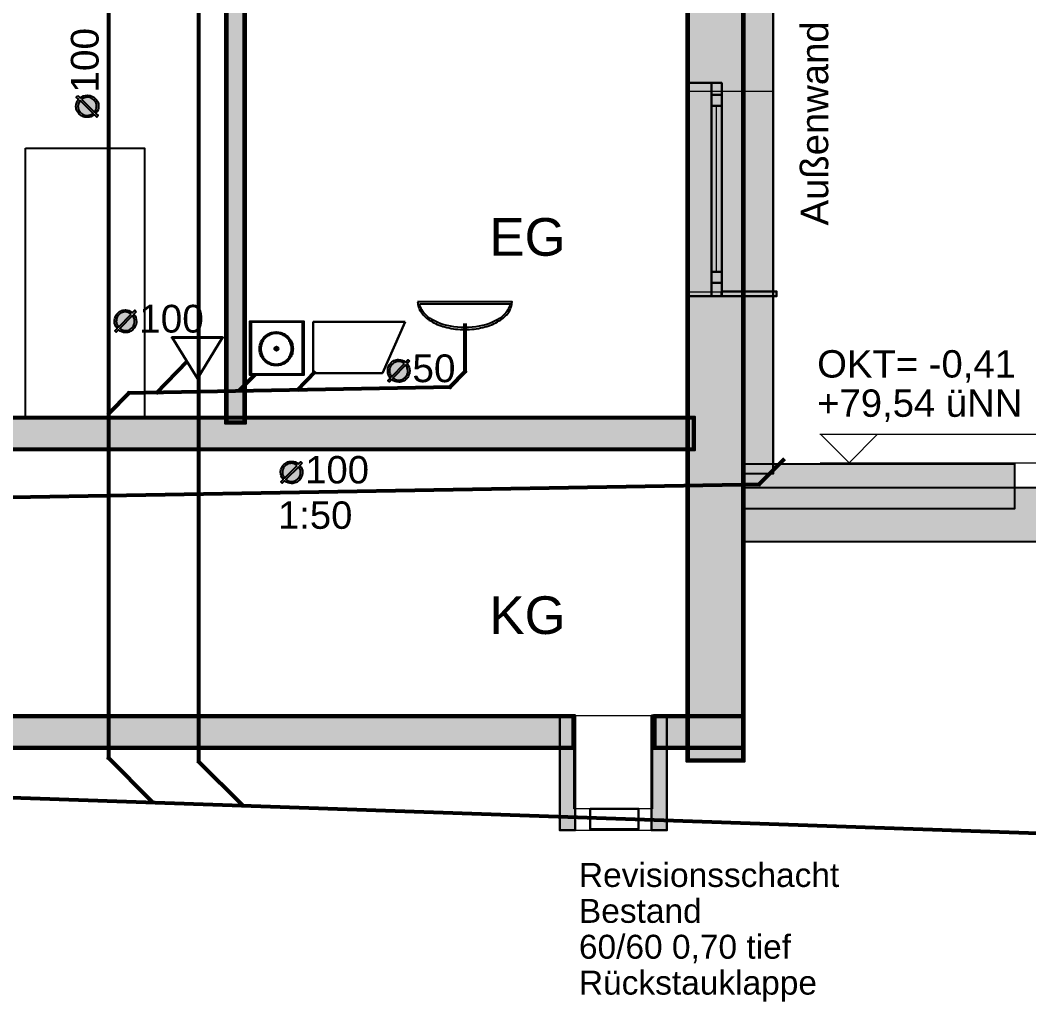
# Model space of a CAD drawing. Header units: millimetres. Extents: x 6 to 41668, y 1529 to 28527.
# Drawn here: x 24849 to 32335, y 4271 to 11558 of the extents above; entities that cross this region are included whole.
import ezdxf

# ---------------------------------------------------------------- set-up
doc = ezdxf.new("R2010")
doc.units = ezdxf.units.MM
doc.header["$LTSCALE"] = 50
doc.linetypes.add('PDF_211-7_211-7_0-0_0-0', pattern=[423.4, 211.7, -211.7, 0, 0])
for name, color, linetype in [('00_Wand_Bestand', 7, 'Continuous'), ('01_Daemmung_neu', 9, 'Continuous'), ('02_Grundstuecksgrenze', 8, 'Continuous'), ('05_Linien_stark', 7, 'Continuous'), ('06_Linien_fein', 3, 'Continuous'), ('07_Bemassung', 6, 'Continuous'), ('08_Schnittlinie', 1, 'Continuous'), ('10_Text', 7, 'Continuous')]:
    doc.layers.add(name, color=color, linetype=linetype)
doc.styles.add('PLAN', font='arial.ttf')

msp = doc.modelspace()

# ---------------------------------------------------------------- hatches: boundary and pattern name
at = {"layer": '00_Wand_Bestand'}
for points in [[(29795.3, 18080.8), (30225.1, 18080.8), (30225.1, 6053.5), (29795.3, 6053.5)], [(26371, 11983.8), (26522.4, 11983.8), (26522.4, 8561.9), (26371, 8561.9)], [(25275.9, 10997.6), (25293.5, 10980.7), (25307.1, 10989.8), (25319.7, 10995.7), (25332.9, 10998.8), (25348.1, 10999.9), (25358.3, 10999.3), (25368, 10997.5), (25377.4, 10994.5), (25386.4, 10990.4), (25395.1, 10985), (25403.4, 10978.5), (25409.8, 10972.3), (25415.3, 10965.7), (25420, 10958.7), (25423.9, 10951.3), (25426.8, 10943.6), (25429, 10935.5), (25430.3, 10927), (25430.7, 10918.2), (25429.6, 10904.3), (25426.4, 10892.1), (25420.4, 10879.9), (25411, 10865.9), (25428.2, 10848.9), (25417.8, 10838.6), (25400.7, 10855.7), (25386.2, 10846.6), (25373.4, 10840.7), (25360.6, 10837.6), (25346.1, 10836.5), (25336.6, 10837), (25327.5, 10838.5), (25318.8, 10840.9), (25310.4, 10844.4), (25302.4, 10848.8), (25294.8, 10854.2), (25287.6, 10860.6), (25281, 10867.6), (25275.5, 10875.1), (25270.9, 10882.9), (25267.4, 10891), (25264.9, 10899.5), (25263.4, 10908.4), (25262.9, 10917.6), (25264, 10931.9), (25267.2, 10944.5), (25273.3, 10956.9), (25282.7, 10970.6), (25265.4, 10987.3)], [(25293, 10960.5), (25285.6, 10948.2), (25280.8, 10937.8), (25278.3, 10928.1), (25277.4, 10917.6), (25277.9, 10909.9), (25279.1, 10902.6), (25281.2, 10895.5), (25284.1, 10888.7), (25287.9, 10882.3), (25292.5, 10876.1), (25297.9, 10870.3), (25304.9, 10864.3), (25312.4, 10859.3), (25320.3, 10855.4), (25328.7, 10852.7), (25337.5, 10851), (25346.7, 10850.5), (25358.2, 10851.3), (25368.4, 10853.8), (25378.8, 10858.4), (25390.6, 10865.6)], [(25303.4, 10970.9), (25401, 10875.7), (25406.4, 10884.1), (25410.6, 10892.5), (25413.7, 10901), (25415.5, 10909.6), (25416.1, 10918.3), (25415.7, 10926.1), (25414.4, 10933.5), (25412.4, 10940.6), (25409.5, 10947.3), (25405.8, 10953.8), (25401.2, 10960), (25395.8, 10965.8), (25388.9, 10971.8), (25381.5, 10976.8), (25373.6, 10980.7), (25365.4, 10983.4), (25356.7, 10985.1), (25347.5, 10985.6), (25335.9, 10984.8), (25325.5, 10982.4), (25315.1, 10977.9)], [(25709.4, 9393.6), (25692.5, 9376.1), (25701.6, 9362.4), (25707.4, 9349.8), (25710.6, 9336.7), (25711.6, 9321.4), (25711, 9311.3), (25709.3, 9301.5), (25706.3, 9292.1), (25702.1, 9283.1), (25696.8, 9274.4), (25690.3, 9266.2), (25684, 9259.8), (25677.4, 9254.2), (25670.5, 9249.5), (25663.1, 9245.7), (25655.4, 9242.7), (25647.3, 9240.5), (25638.8, 9239.3), (25630, 9238.8), (25616.1, 9239.9), (25603.9, 9243.1), (25591.7, 9249.1), (25577.7, 9258.5), (25560.7, 9241.4), (25550.4, 9251.7), (25567.5, 9268.9), (25558.4, 9283.3), (25552.5, 9296.1), (25549.4, 9308.9), (25548.3, 9323.4), (25548.8, 9332.9), (25550.3, 9342), (25552.7, 9350.7), (25556.2, 9359.1), (25560.6, 9367.1), (25566, 9374.7), (25572.4, 9381.9), (25579.4, 9388.5), (25586.9, 9394.1), (25594.6, 9398.6), (25602.8, 9402.1), (25611.3, 9404.7), (25620.2, 9406.2), (25629.4, 9406.7), (25643.6, 9405.6), (25656.3, 9402.3), (25668.7, 9396.2), (25682.4, 9386.9), (25699.1, 9404.1)], [(25672.3, 9376.5), (25659.9, 9383.9), (25649.6, 9388.7), (25639.9, 9391.2), (25629.4, 9392.1), (25621.7, 9391.7), (25614.3, 9390.4), (25607.3, 9388.3), (25600.5, 9385.4), (25594.1, 9381.6), (25587.9, 9377), (25582.1, 9371.6), (25576, 9364.6), (25571.1, 9357.1), (25567.2, 9349.2), (25564.4, 9340.8), (25562.8, 9332), (25562.2, 9322.8), (25563.1, 9311.3), (25565.6, 9301.1), (25570.2, 9290.8), (25577.4, 9278.9)], [(25682.7, 9366.2), (25587.5, 9268.6), (25595.8, 9263.1), (25604.3, 9258.9), (25612.8, 9255.9), (25621.4, 9254), (25630.1, 9253.4), (25637.8, 9253.8), (25645.2, 9255.1), (25652.3, 9257.1), (25659.1, 9260), (25665.6, 9263.8), (25671.7, 9268.3), (25677.6, 9273.7), (25683.6, 9280.7), (25688.6, 9288.1), (25692.5, 9295.9), (25695.2, 9304.1), (25696.9, 9312.8), (25697.4, 9322), (25696.6, 9333.6), (25694.2, 9344), (25689.7, 9354.4)], [(26558, 8928.2), (26553.6, 8928.2), (26553.6, 9323.8), (26953.6, 9323.8), (26953.6, 8923.8), (26553.6, 8923.8), (26553.6, 8928.2), (26558, 8928.2), (26558, 8932.6), (26944.8, 8932.6), (26944.8, 9315), (26562.4, 9315), (26562.4, 8928.2), (26558, 8928.2), (26558, 8932.6)], [(26635, 9118.1), (26623.9, 9118.1), (26624.2, 9127.1), (26625.2, 9135.8), (26626.7, 9144.4), (26628.8, 9152.8), (26631.4, 9160.9), (26634.6, 9168.8), (26638.3, 9176.4), (26642.4, 9183.7), (26647.1, 9190.6), (26652.1, 9197.3), (26657.6, 9203.6), (26663.5, 9209.5), (26669.8, 9215), (26676.4, 9220), (26683.4, 9224.7), (26690.7, 9228.8), (26698.3, 9232.5), (26706.2, 9235.7), (26714.3, 9238.3), (26722.6, 9240.4), (26731.2, 9241.9), (26740, 9242.9), (26748.9, 9243.2), (26757.8, 9242.9), (26766.6, 9241.9), (26775.1, 9240.4), (26783.5, 9238.3), (26791.6, 9235.7), (26799.5, 9232.5), (26807.1, 9228.8), (26814.4, 9224.7), (26821.4, 9220), (26828, 9215), (26834.3, 9209.5), (26840.2, 9203.6), (26845.7, 9197.3), (26850.8, 9190.6), (26855.4, 9183.7), (26859.6, 9176.4), (26863.2, 9168.8), (26866.4, 9160.9), (26869.1, 9152.8), (26871.1, 9144.4), (26872.7, 9135.8), (26873.6, 9127.1), (26873.9, 9118.1), (26873.6, 9109.2), (26872.7, 9100.5), (26871.1, 9091.9), (26869.1, 9083.5), (26866.4, 9075.4), (26863.2, 9067.5), (26859.6, 9060), (26855.4, 9052.7), (26850.8, 9045.7), (26845.7, 9039), (26840.2, 9032.8), (26834.3, 9026.9), (26828, 9021.4), (26821.4, 9016.3), (26814.4, 9011.7), (26807.1, 9007.5), (26799.5, 9003.8), (26791.6, 9000.6), (26783.5, 8998), (26775.1, 8995.9), (26766.6, 8994.4), (26757.8, 8993.5), (26748.9, 8993.2), (26740, 8993.5), (26731.2, 8994.4), (26722.6, 8995.9), (26714.3, 8998), (26706.2, 9000.6), (26698.3, 9003.8), (26690.7, 9007.5), (26683.4, 9011.7), (26676.4, 9016.3), (26669.8, 9021.4), (26663.5, 9026.9), (26657.6, 9032.8), (26652.1, 9039), (26647.1, 9045.7), (26642.4, 9052.7), (26638.3, 9060), (26634.6, 9067.5), (26631.4, 9075.4), (26628.8, 9083.5), (26626.7, 9091.9), (26625.2, 9100.5), (26624.2, 9109.2), (26623.9, 9118.1), (26635, 9118.1), (26635.3, 9109.6), (26636.2, 9101.3), (26637.7, 9093.2), (26639.8, 9085.3), (26642.4, 9077.6), (26645.6, 9070.1), (26649.2, 9063), (26653.4, 9056.1), (26657.9, 9049.6), (26662.9, 9043.4), (26668.4, 9037.6), (26674.2, 9032.2), (26680.4, 9027.2), (26686.9, 9022.6), (26693.7, 9018.5), (26700.9, 9014.8), (26708.3, 9011.7), (26716, 9009.1), (26723.9, 9007), (26732.1, 9005.5), (26740.4, 9004.5), (26748.9, 9004.2), (26757.4, 9004.5), (26765.7, 9005.5), (26773.9, 9007), (26781.8, 9009.1), (26789.5, 9011.7), (26796.9, 9014.8), (26804.1, 9018.5), (26810.9, 9022.6), (26817.5, 9027.2), (26823.6, 9032.2), (26829.5, 9037.6), (26834.9, 9043.4), (26839.9, 9049.6), (26844.5, 9056.1), (26848.6, 9063), (26852.2, 9070.1), (26855.4, 9077.6), (26858, 9085.3), (26860.1, 9093.2), (26861.6, 9101.3), (26862.5, 9109.6), (26862.9, 9118.1), (26862.5, 9126.6), (26861.6, 9135), (26860.1, 9143.1), (26858, 9151), (26855.4, 9158.7), (26852.2, 9166.2), (26848.6, 9173.3), (26844.5, 9180.2), (26839.9, 9186.7), (26834.9, 9192.9), (26829.5, 9198.7), (26823.6, 9204.1), (26817.5, 9209.1), (26810.9, 9213.7), (26804.1, 9217.8), (26796.9, 9221.5), (26789.5, 9224.6), (26781.8, 9227.2), (26773.9, 9229.3), (26765.7, 9230.9), (26757.4, 9231.8), (26748.9, 9232.1), (26740.4, 9231.8), (26732.1, 9230.9), (26723.9, 9229.3), (26716, 9227.2), (26708.3, 9224.6), (26700.9, 9221.5), (26693.7, 9217.8), (26686.9, 9213.7), (26680.4, 9209.1), (26674.2, 9204.1), (26668.4, 9198.7), (26662.9, 9192.9), (26657.9, 9186.7), (26653.4, 9180.2), (26649.2, 9173.3), (26645.6, 9166.2), (26642.4, 9158.7), (26639.8, 9151), (26637.7, 9143.1), (26636.2, 9135), (26635.3, 9126.6)], [(27737.5, 9025.6), (27720.5, 9008), (27729.6, 8994.4), (27735.5, 8981.8), (27738.6, 8968.6), (27739.7, 8953.4), (27739.1, 8943.2), (27737.3, 8933.4), (27734.3, 8924), (27730.2, 8915), (27724.8, 8906.4), (27718.3, 8898.1), (27712.1, 8891.7), (27705.5, 8886.2), (27698.5, 8881.5), (27691.2, 8877.6), (27683.4, 8874.6), (27675.3, 8872.5), (27666.9, 8871.2), (27658, 8870.8), (27644.1, 8871.9), (27632, 8875), (27619.7, 8881), (27605.7, 8890.5), (27588.8, 8873.3), (27578.4, 8883.7), (27595.5, 8900.8), (27586.4, 8915.3), (27580.6, 8928.1), (27577.4, 8940.9), (27576.4, 8955.3), (27576.8, 8964.8), (27578.3, 8973.9), (27580.8, 8982.7), (27584.2, 8991), (27588.6, 8999), (27594, 9006.6), (27600.4, 9013.9), (27607.5, 9020.5), (27614.9, 9026), (27622.7, 9030.5), (27630.8, 9034.1), (27639.3, 9036.6), (27648.2, 9038.1), (27657.5, 9038.6), (27671.7, 9037.5), (27684.3, 9034.2), (27696.7, 9028.2), (27710.4, 9018.8), (27727.1, 9036.1)], [(27700.4, 9008.5), (27688, 9015.9), (27677.7, 9020.6), (27668, 9023.2), (27657.5, 9024), (27649.8, 9023.6), (27642.4, 9022.4), (27635.3, 9020.3), (27628.6, 9017.3), (27622.1, 9013.6), (27616, 9009), (27610.2, 9003.6), (27604.1, 8996.5), (27599.1, 8989), (27595.3, 8981.1), (27592.5, 8972.8), (27590.8, 8964), (27590.3, 8954.8), (27591.1, 8943.3), (27593.6, 8933), (27598.2, 8922.7), (27605.5, 8910.9)], [(27710.7, 8998.1), (27615.5, 8900.5), (27623.9, 8895.1), (27632.4, 8890.8), (27640.9, 8887.8), (27649.5, 8886), (27658.2, 8885.4), (27665.9, 8885.8), (27673.3, 8887), (27680.4, 8889.1), (27687.2, 8892), (27693.6, 8895.7), (27699.8, 8900.3), (27705.6, 8905.6), (27711.7, 8912.6), (27716.6, 8920), (27720.5, 8927.8), (27723.3, 8936.1), (27724.9, 8944.8), (27725.5, 8953.9), (27724.7, 8965.6), (27722.2, 8975.9), (27717.7, 8986.3)], [(19043.2, 8616.3), (29856.5, 8616.3), (29856.5, 8362.5), (19043.2, 8362.5)], [(26942.4, 8269.9), (26925.4, 8252.8), (26934.6, 8239.5), (26940.4, 8227.2), (26943.5, 8214.4), (26944.6, 8199.6), (26944, 8189.7), (26942.2, 8180.2), (26939.3, 8171.1), (26935.1, 8162.3), (26929.8, 8153.9), (26923.3, 8145.8), (26917, 8139.6), (26910.4, 8134.2), (26903.5, 8129.6), (26896.1, 8125.9), (26888.4, 8123), (26880.3, 8120.9), (26871.9, 8119.7), (26863, 8119.3), (26849.1, 8120.3), (26837, 8123.4), (26824.8, 8129.2), (26810.8, 8138.4), (26793.9, 8121.7), (26783.5, 8131.8), (26800.6, 8148.5), (26791.5, 8162.5), (26785.6, 8175), (26782.5, 8187.4), (26781.4, 8201.5), (26781.9, 8210.7), (26783.4, 8219.6), (26785.9, 8228.1), (26789.3, 8236.2), (26793.7, 8244), (26799.1, 8251.4), (26805.5, 8258.5), (26812.5, 8264.9), (26820, 8270.3), (26827.7, 8274.7), (26835.9, 8278.1), (26844.4, 8280.6), (26853.3, 8282), (26862.5, 8282.5), (26876.7, 8281.5), (26889.3, 8278.2), (26901.7, 8272.4), (26915.4, 8263.3), (26932.1, 8280)], [(26905.3, 8253.2), (26893, 8260.4), (26882.7, 8265), (26873, 8267.5), (26862.5, 8268.3), (26854.8, 8267.9), (26847.4, 8266.7), (26840.4, 8264.7), (26833.6, 8261.8), (26827.2, 8258.2), (26821, 8253.7), (26815.2, 8248.4), (26809.1, 8241.6), (26804.2, 8234.3), (26800.3, 8226.6), (26797.6, 8218.5), (26795.9, 8209.9), (26795.4, 8201), (26796.2, 8189.7), (26798.7, 8179.8), (26803.3, 8169.8), (26810.5, 8158.2)], [(26915.7, 8243.1), (26820.6, 8148.2), (26829, 8142.9), (26837.4, 8138.7), (26845.9, 8135.8), (26854.5, 8134), (26863.2, 8133.4), (26872.1, 8134), (26880.7, 8135.6), (26888.8, 8138.4), (26896.5, 8142.2), (26903.7, 8147.1), (26910.6, 8153.1), (26915.8, 8158.9), (26920.3, 8165), (26923.9, 8171.4), (26926.8, 8178.1), (26928.8, 8185.2), (26930, 8192.5), (26930.4, 8200.1), (26929.6, 8211.5), (26927.2, 8221.6), (26922.7, 8231.7)], [(19473.8, 6400.4), (28965.8, 6400.4), (28965.8, 6146.5), (19473.8, 6146.5)], [(28855.3, 6399.7), (28967.6, 6399.7), (28967.6, 5542.4), (28855.3, 5542.4)], [(29535.3, 6399.9), (29647.7, 6399.9), (29647.7, 5543.6), (29535.3, 5543.6)], [(29548.7, 6400.4), (30225.1, 6400.4), (30225.1, 6146.5), (29548.7, 6146.5)]]:
    msp.add_hatch(color=7, dxfattribs=at).paths.add_polyline_path(points)
at = {"layer": '01_Daemmung_neu'}
msp.add_hatch(color=7, dxfattribs=at).paths.add_polyline_path([(30215.5, 18086.7), (30437.8, 18086.7), (30437.8, 8189.3), (30215.5, 8189.3)])
at = {"layer": '02_Grundstuecksgrenze'}
for points in [[(30223.9, 8264.4), (32228.4, 8264.4), (32228.4, 7931.6), (30223.9, 7931.6)], [(30225.8, 8089.9), (41287.7, 8089.9), (41287.7, 7685.8), (30225.8, 7685.8)]]:
    msp.add_hatch(color=7, dxfattribs=at).paths.add_polyline_path(points)
at = {"layer": '07_Bemassung'}
msp.add_hatch(color=7, dxfattribs=at).paths.add_polyline_path([(26750.9, 9134.3), (26753.9, 9134), (26756.7, 9133.1), (26759.2, 9131.7), (26761.5, 9129.9), (26763.3, 9127.7), (26764.7, 9125.1), (26765.5, 9122.3), (26765.8, 9119.3), (26765.5, 9116.3), (26764.7, 9113.5), (26763.3, 9110.9), (26761.5, 9108.7), (26759.2, 9106.8), (26756.7, 9105.5), (26753.9, 9104.6), (26750.9, 9104.3), (26747.8, 9104.6), (26745, 9105.5), (26742.5, 9106.8), (26740.3, 9108.7), (26738.4, 9110.9), (26737, 9113.5), (26736.2, 9116.3), (26735.9, 9119.3), (26736.2, 9122.3), (26737, 9125.1), (26738.4, 9127.7), (26740.3, 9129.9), (26742.5, 9131.7), (26745, 9133.1), (26747.8, 9134)])
msp.add_hatch(color=7, dxfattribs=at).paths.add_polyline_path([(26750.9, 9134.3), (26753.9, 9134), (26756.7, 9133.1), (26759.2, 9131.7), (26761.5, 9129.9), (26763.3, 9127.7), (26764.7, 9125.1), (26765.5, 9122.3), (26765.8, 9119.3), (26765.5, 9116.3), (26764.7, 9113.5), (26763.3, 9110.9), (26761.5, 9108.7), (26759.2, 9106.8), (26756.7, 9105.5), (26753.9, 9104.6), (26750.9, 9104.3), (26747.8, 9104.6), (26745, 9105.5), (26742.5, 9106.8), (26740.3, 9108.7), (26738.4, 9110.9), (26737, 9113.5), (26736.2, 9116.3), (26735.9, 9119.3), (26736.2, 9122.3), (26737, 9125.1), (26738.4, 9127.7), (26740.3, 9129.9), (26742.5, 9131.7), (26745, 9133.1), (26747.8, 9134)])

# ---------------------------------------------------------------- linework, layer by layer
at = {"layer": '00_Wand_Bestand'}
for points in [[(29795.3, 18080.8), (30225.1, 18080.8), (30225.1, 6053.5), (29795.3, 6053.5)], [(26371, 11983.8), (26522.4, 11983.8), (26522.4, 8561.9), (26371, 8561.9)], [(25275.9, 10997.6), (25293.5, 10980.7), (25307.1, 10989.8), (25319.7, 10995.7), (25332.9, 10998.8), (25348.1, 10999.9), (25358.3, 10999.3), (25368, 10997.5), (25377.4, 10994.5), (25386.4, 10990.4), (25395.1, 10985), (25403.4, 10978.5), (25409.8, 10972.3), (25415.3, 10965.7), (25420, 10958.7), (25423.9, 10951.3), (25426.8, 10943.6), (25429, 10935.5), (25430.3, 10927), (25430.7, 10918.2), (25429.6, 10904.3), (25426.4, 10892.1), (25420.4, 10879.9), (25411, 10865.9), (25428.2, 10848.9), (25417.8, 10838.6), (25400.7, 10855.7), (25386.2, 10846.6), (25373.4, 10840.7), (25360.6, 10837.6), (25346.1, 10836.5), (25336.6, 10837), (25327.5, 10838.5), (25318.8, 10840.9), (25310.4, 10844.4), (25302.4, 10848.8), (25294.8, 10854.2), (25287.6, 10860.6), (25281, 10867.6), (25275.5, 10875.1), (25270.9, 10882.9), (25267.4, 10891), (25264.9, 10899.5), (25263.4, 10908.4), (25262.9, 10917.6), (25264, 10931.9), (25267.2, 10944.5), (25273.3, 10956.9), (25282.7, 10970.6), (25265.4, 10987.3)], [(25293, 10960.5), (25285.6, 10948.2), (25280.8, 10937.8), (25278.3, 10928.1), (25277.4, 10917.6), (25277.9, 10909.9), (25279.1, 10902.6), (25281.2, 10895.5), (25284.1, 10888.7), (25287.9, 10882.3), (25292.5, 10876.1), (25297.9, 10870.3), (25304.9, 10864.3), (25312.4, 10859.3), (25320.3, 10855.4), (25328.7, 10852.7), (25337.5, 10851), (25346.7, 10850.5), (25358.2, 10851.3), (25368.4, 10853.8), (25378.8, 10858.4), (25390.6, 10865.6)], [(25303.4, 10970.9), (25401, 10875.7), (25406.4, 10884.1), (25410.6, 10892.5), (25413.7, 10901), (25415.5, 10909.6), (25416.1, 10918.3), (25415.7, 10926.1), (25414.4, 10933.5), (25412.4, 10940.6), (25409.5, 10947.3), (25405.8, 10953.8), (25401.2, 10960), (25395.8, 10965.8), (25388.9, 10971.8), (25381.5, 10976.8), (25373.6, 10980.7), (25365.4, 10983.4), (25356.7, 10985.1), (25347.5, 10985.6), (25335.9, 10984.8), (25325.5, 10982.4), (25315.1, 10977.9)], [(25709.4, 9393.6), (25692.5, 9376.1), (25701.6, 9362.4), (25707.4, 9349.8), (25710.6, 9336.7), (25711.6, 9321.4), (25711, 9311.3), (25709.3, 9301.5), (25706.3, 9292.1), (25702.1, 9283.1), (25696.8, 9274.4), (25690.3, 9266.2), (25684, 9259.8), (25677.4, 9254.2), (25670.5, 9249.5), (25663.1, 9245.7), (25655.4, 9242.7), (25647.3, 9240.5), (25638.8, 9239.3), (25630, 9238.8), (25616.1, 9239.9), (25603.9, 9243.1), (25591.7, 9249.1), (25577.7, 9258.5), (25560.7, 9241.4), (25550.4, 9251.7), (25567.5, 9268.9), (25558.4, 9283.3), (25552.5, 9296.1), (25549.4, 9308.9), (25548.3, 9323.4), (25548.8, 9332.9), (25550.3, 9342), (25552.7, 9350.7), (25556.2, 9359.1), (25560.6, 9367.1), (25566, 9374.7), (25572.4, 9381.9), (25579.4, 9388.5), (25586.9, 9394.1), (25594.6, 9398.6), (25602.8, 9402.1), (25611.3, 9404.7), (25620.2, 9406.2), (25629.4, 9406.7), (25643.6, 9405.6), (25656.3, 9402.3), (25668.7, 9396.2), (25682.4, 9386.9), (25699.1, 9404.1)], [(25672.3, 9376.5), (25659.9, 9383.9), (25649.6, 9388.7), (25639.9, 9391.2), (25629.4, 9392.1), (25621.7, 9391.7), (25614.3, 9390.4), (25607.3, 9388.3), (25600.5, 9385.4), (25594.1, 9381.6), (25587.9, 9377), (25582.1, 9371.6), (25576, 9364.6), (25571.1, 9357.1), (25567.2, 9349.2), (25564.4, 9340.8), (25562.8, 9332), (25562.2, 9322.8), (25563.1, 9311.3), (25565.6, 9301.1), (25570.2, 9290.8), (25577.4, 9278.9)], [(25682.7, 9366.2), (25587.5, 9268.6), (25595.8, 9263.1), (25604.3, 9258.9), (25612.8, 9255.9), (25621.4, 9254), (25630.1, 9253.4), (25637.8, 9253.8), (25645.2, 9255.1), (25652.3, 9257.1), (25659.1, 9260), (25665.6, 9263.8), (25671.7, 9268.3), (25677.6, 9273.7), (25683.6, 9280.7), (25688.6, 9288.1), (25692.5, 9295.9), (25695.2, 9304.1), (25696.9, 9312.8), (25697.4, 9322), (25696.6, 9333.6), (25694.2, 9344), (25689.7, 9354.4)], [(26558, 8928.2), (26553.6, 8928.2), (26553.6, 9323.8), (26953.6, 9323.8), (26953.6, 8923.8), (26553.6, 8923.8), (26553.6, 8928.2), (26558, 8928.2), (26558, 8932.6), (26944.8, 8932.6), (26944.8, 9315), (26562.4, 9315), (26562.4, 8928.2), (26558, 8928.2), (26558, 8932.6)], [(26635, 9118.1), (26623.9, 9118.1), (26624.2, 9127.1), (26625.2, 9135.8), (26626.7, 9144.4), (26628.8, 9152.8), (26631.4, 9160.9), (26634.6, 9168.8), (26638.3, 9176.4), (26642.4, 9183.7), (26647.1, 9190.6), (26652.1, 9197.3), (26657.6, 9203.6), (26663.5, 9209.5), (26669.8, 9215), (26676.4, 9220), (26683.4, 9224.7), (26690.7, 9228.8), (26698.3, 9232.5), (26706.2, 9235.7), (26714.3, 9238.3), (26722.6, 9240.4), (26731.2, 9241.9), (26740, 9242.9), (26748.9, 9243.2), (26757.8, 9242.9), (26766.6, 9241.9), (26775.1, 9240.4), (26783.5, 9238.3), (26791.6, 9235.7), (26799.5, 9232.5), (26807.1, 9228.8), (26814.4, 9224.7), (26821.4, 9220), (26828, 9215), (26834.3, 9209.5), (26840.2, 9203.6), (26845.7, 9197.3), (26850.8, 9190.6), (26855.4, 9183.7), (26859.6, 9176.4), (26863.2, 9168.8), (26866.4, 9160.9), (26869.1, 9152.8), (26871.1, 9144.4), (26872.7, 9135.8), (26873.6, 9127.1), (26873.9, 9118.1), (26873.6, 9109.2), (26872.7, 9100.5), (26871.1, 9091.9), (26869.1, 9083.5), (26866.4, 9075.4), (26863.2, 9067.5), (26859.6, 9060), (26855.4, 9052.7), (26850.8, 9045.7), (26845.7, 9039), (26840.2, 9032.8), (26834.3, 9026.9), (26828, 9021.4), (26821.4, 9016.3), (26814.4, 9011.7), (26807.1, 9007.5), (26799.5, 9003.8), (26791.6, 9000.6), (26783.5, 8998), (26775.1, 8995.9), (26766.6, 8994.4), (26757.8, 8993.5), (26748.9, 8993.2), (26740, 8993.5), (26731.2, 8994.4), (26722.6, 8995.9), (26714.3, 8998), (26706.2, 9000.6), (26698.3, 9003.8), (26690.7, 9007.5), (26683.4, 9011.7), (26676.4, 9016.3), (26669.8, 9021.4), (26663.5, 9026.9), (26657.6, 9032.8), (26652.1, 9039), (26647.1, 9045.7), (26642.4, 9052.7), (26638.3, 9060), (26634.6, 9067.5), (26631.4, 9075.4), (26628.8, 9083.5), (26626.7, 9091.9), (26625.2, 9100.5), (26624.2, 9109.2), (26623.9, 9118.1), (26635, 9118.1), (26635.3, 9109.6), (26636.2, 9101.3), (26637.7, 9093.2), (26639.8, 9085.3), (26642.4, 9077.6), (26645.6, 9070.1), (26649.2, 9063), (26653.4, 9056.1), (26657.9, 9049.6), (26662.9, 9043.4), (26668.4, 9037.6), (26674.2, 9032.2), (26680.4, 9027.2), (26686.9, 9022.6), (26693.7, 9018.5), (26700.9, 9014.8), (26708.3, 9011.7), (26716, 9009.1), (26723.9, 9007), (26732.1, 9005.5), (26740.4, 9004.5), (26748.9, 9004.2), (26757.4, 9004.5), (26765.7, 9005.5), (26773.9, 9007), (26781.8, 9009.1), (26789.5, 9011.7), (26796.9, 9014.8), (26804.1, 9018.5), (26810.9, 9022.6), (26817.5, 9027.2), (26823.6, 9032.2), (26829.5, 9037.6), (26834.9, 9043.4), (26839.9, 9049.6), (26844.5, 9056.1), (26848.6, 9063), (26852.2, 9070.1), (26855.4, 9077.6), (26858, 9085.3), (26860.1, 9093.2), (26861.6, 9101.3), (26862.5, 9109.6), (26862.9, 9118.1), (26862.5, 9126.6), (26861.6, 9135), (26860.1, 9143.1), (26858, 9151), (26855.4, 9158.7), (26852.2, 9166.2), (26848.6, 9173.3), (26844.5, 9180.2), (26839.9, 9186.7), (26834.9, 9192.9), (26829.5, 9198.7), (26823.6, 9204.1), (26817.5, 9209.1), (26810.9, 9213.7), (26804.1, 9217.8), (26796.9, 9221.5), (26789.5, 9224.6), (26781.8, 9227.2), (26773.9, 9229.3), (26765.7, 9230.9), (26757.4, 9231.8), (26748.9, 9232.1), (26740.4, 9231.8), (26732.1, 9230.9), (26723.9, 9229.3), (26716, 9227.2), (26708.3, 9224.6), (26700.9, 9221.5), (26693.7, 9217.8), (26686.9, 9213.7), (26680.4, 9209.1), (26674.2, 9204.1), (26668.4, 9198.7), (26662.9, 9192.9), (26657.9, 9186.7), (26653.4, 9180.2), (26649.2, 9173.3), (26645.6, 9166.2), (26642.4, 9158.7), (26639.8, 9151), (26637.7, 9143.1), (26636.2, 9135), (26635.3, 9126.6)], [(27737.5, 9025.6), (27720.5, 9008), (27729.6, 8994.4), (27735.5, 8981.8), (27738.6, 8968.6), (27739.7, 8953.4), (27739.1, 8943.2), (27737.3, 8933.4), (27734.3, 8924), (27730.2, 8915), (27724.8, 8906.4), (27718.3, 8898.1), (27712.1, 8891.7), (27705.5, 8886.2), (27698.5, 8881.5), (27691.2, 8877.6), (27683.4, 8874.6), (27675.3, 8872.5), (27666.9, 8871.2), (27658, 8870.8), (27644.1, 8871.9), (27632, 8875), (27619.7, 8881), (27605.7, 8890.5), (27588.8, 8873.3), (27578.4, 8883.7), (27595.5, 8900.8), (27586.4, 8915.3), (27580.6, 8928.1), (27577.4, 8940.9), (27576.4, 8955.3), (27576.8, 8964.8), (27578.3, 8973.9), (27580.8, 8982.7), (27584.2, 8991), (27588.6, 8999), (27594, 9006.6), (27600.4, 9013.9), (27607.5, 9020.5), (27614.9, 9026), (27622.7, 9030.5), (27630.8, 9034.1), (27639.3, 9036.6), (27648.2, 9038.1), (27657.5, 9038.6), (27671.7, 9037.5), (27684.3, 9034.2), (27696.7, 9028.2), (27710.4, 9018.8), (27727.1, 9036.1)], [(27700.4, 9008.5), (27688, 9015.9), (27677.7, 9020.6), (27668, 9023.2), (27657.5, 9024), (27649.8, 9023.6), (27642.4, 9022.4), (27635.3, 9020.3), (27628.6, 9017.3), (27622.1, 9013.6), (27616, 9009), (27610.2, 9003.6), (27604.1, 8996.5), (27599.1, 8989), (27595.3, 8981.1), (27592.5, 8972.8), (27590.8, 8964), (27590.3, 8954.8), (27591.1, 8943.3), (27593.6, 8933), (27598.2, 8922.7), (27605.5, 8910.9)], [(27710.7, 8998.1), (27615.5, 8900.5), (27623.9, 8895.1), (27632.4, 8890.8), (27640.9, 8887.8), (27649.5, 8886), (27658.2, 8885.4), (27665.9, 8885.8), (27673.3, 8887), (27680.4, 8889.1), (27687.2, 8892), (27693.6, 8895.7), (27699.8, 8900.3), (27705.6, 8905.6), (27711.7, 8912.6), (27716.6, 8920), (27720.5, 8927.8), (27723.3, 8936.1), (27724.9, 8944.8), (27725.5, 8953.9), (27724.7, 8965.6), (27722.2, 8975.9), (27717.7, 8986.3)], [(19043.2, 8616.3), (29856.5, 8616.3), (29856.5, 8362.5), (19043.2, 8362.5)], [(26942.4, 8269.9), (26925.4, 8252.8), (26934.6, 8239.5), (26940.4, 8227.2), (26943.5, 8214.4), (26944.6, 8199.6), (26944, 8189.7), (26942.2, 8180.2), (26939.3, 8171.1), (26935.1, 8162.3), (26929.8, 8153.9), (26923.3, 8145.8), (26917, 8139.6), (26910.4, 8134.2), (26903.5, 8129.6), (26896.1, 8125.9), (26888.4, 8123), (26880.3, 8120.9), (26871.9, 8119.7), (26863, 8119.3), (26849.1, 8120.3), (26837, 8123.4), (26824.8, 8129.2), (26810.8, 8138.4), (26793.9, 8121.7), (26783.5, 8131.8), (26800.6, 8148.5), (26791.5, 8162.5), (26785.6, 8175), (26782.5, 8187.4), (26781.4, 8201.5), (26781.9, 8210.7), (26783.4, 8219.6), (26785.9, 8228.1), (26789.3, 8236.2), (26793.7, 8244), (26799.1, 8251.4), (26805.5, 8258.5), (26812.5, 8264.9), (26820, 8270.3), (26827.7, 8274.7), (26835.9, 8278.1), (26844.4, 8280.6), (26853.3, 8282), (26862.5, 8282.5), (26876.7, 8281.5), (26889.3, 8278.2), (26901.7, 8272.4), (26915.4, 8263.3), (26932.1, 8280)], [(26905.3, 8253.2), (26893, 8260.4), (26882.7, 8265), (26873, 8267.5), (26862.5, 8268.3), (26854.8, 8267.9), (26847.4, 8266.7), (26840.4, 8264.7), (26833.6, 8261.8), (26827.2, 8258.2), (26821, 8253.7), (26815.2, 8248.4), (26809.1, 8241.6), (26804.2, 8234.3), (26800.3, 8226.6), (26797.6, 8218.5), (26795.9, 8209.9), (26795.4, 8201), (26796.2, 8189.7), (26798.7, 8179.8), (26803.3, 8169.8), (26810.5, 8158.2)], [(26915.7, 8243.1), (26820.6, 8148.2), (26829, 8142.9), (26837.4, 8138.7), (26845.9, 8135.8), (26854.5, 8134), (26863.2, 8133.4), (26872.1, 8134), (26880.7, 8135.6), (26888.8, 8138.4), (26896.5, 8142.2), (26903.7, 8147.1), (26910.6, 8153.1), (26915.8, 8158.9), (26920.3, 8165), (26923.9, 8171.4), (26926.8, 8178.1), (26928.8, 8185.2), (26930, 8192.5), (26930.4, 8200.1), (26929.6, 8211.5), (26927.2, 8221.6), (26922.7, 8231.7)], [(19473.8, 6400.4), (28965.8, 6400.4), (28965.8, 6146.5), (19473.8, 6146.5)], [(28855.3, 6399.7), (28967.6, 6399.7), (28967.6, 5542.4), (28855.3, 5542.4)], [(29535.3, 6399.9), (29647.7, 6399.9), (29647.7, 5543.6), (29535.3, 5543.6)], [(29548.7, 6400.4), (30225.1, 6400.4), (30225.1, 6146.5), (29548.7, 6146.5)]]:
    msp.add_lwpolyline(points, close=True, dxfattribs=at)
at = {"layer": '01_Daemmung_neu'}
msp.add_lwpolyline([(30215.5, 18086.7), (30437.8, 18086.7), (30437.8, 8189.3), (30215.5, 8189.3)], close=True, dxfattribs=at)
at = {"layer": '02_Grundstuecksgrenze'}
for points in [[(30223.9, 8264.4), (32228.4, 8264.4), (32228.4, 7931.6), (30223.9, 7931.6)], [(30225.8, 8089.9), (41287.7, 8089.9), (41287.7, 7685.8), (30225.8, 7685.8)]]:
    msp.add_lwpolyline(points, close=True, dxfattribs=at)
at = {"layer": '05_Linien_stark', "lineweight": 15}
for p, q in [((30016.9, 9687.7), (30016.9, 10926.1)), ((30783.8, 8484.2), (32782.3, 8484.2)), ((31002, 8271.6), (30788.6, 8484.9)), ((31002.4, 8273.1), (31210.6, 8481.4)), ((30786.3, 8271.9), (32781.7, 8271.9))]:
    msp.add_line(p, q, dxfattribs=at)
at = {"layer": '05_Linien_stark', "lineweight": 53}
for p, q in [((28151.8, 8939.2), (28151.8, 9305.5)), ((25855.1, 8787.1), (26089.8, 9028)), ((26472.6, 8807.2), (26592.7, 8927.3)), ((26902, 8810), (27040.1, 8951.8)), ((28030.6, 8825.3), (28159.9, 8958)), ((25500.4, 8630.6), (25662.5, 8796.9)), ((28049.2, 8832.7), (25644.3, 8789.6)), ((30326.8, 8107.1), (30521.5, 8301.9)), ((25831.7, 5753.9), (25496.7, 6088.9)), ((35370.6, 5415.8), (17626.1, 6035.4)), ((26502.9, 5725.5), (26167.9, 6060.4))]:
    msp.add_line(p, q, dxfattribs=at)
at = {"layer": '05_Linien_stark', "lineweight": 50}
for points in [[(29806.7, 18069.3), (30213.7, 18069.3), (30213.7, 6065), (29806.7, 6065)], [(19054.7, 8604.8), (29845.1, 8604.8), (29845.1, 8373.9), (19054.7, 8373.9)], [(19485.3, 6388.9), (28954.3, 6388.9), (28954.3, 6158), (19485.3, 6158)], [(29560.1, 6388.9), (30213.6, 6388.9), (30213.6, 6158), (29560.1, 6158)]]:
    msp.add_lwpolyline(points, close=True, dxfattribs=at)
at = {"layer": '05_Linien_stark', "lineweight": 18}
for points in [[(30219.9, 18082.3), (30433.4, 18082.3), (30433.4, 8193.7), (30219.9, 8193.7)], [(29799.6, 11030.4), (30434.4, 11030.4), (30434.4, 9539.2), (29799.6, 9539.2)], [(28857.8, 6395.3), (29648.9, 6395.3), (29648.9, 5542.8), (28857.8, 5542.8)], [(28859.7, 6395.3), (28963.2, 6395.3), (28963.2, 5546.8), (28859.7, 5546.8)], [(28957.8, 6395.3), (29540.8, 6395.3), (29540.8, 5704.2), (28957.8, 5704.2)], [(29539.7, 6395.5), (29643.3, 6395.5), (29643.3, 5548), (29539.7, 5548)]]:
    msp.add_lwpolyline(points, close=True, dxfattribs=at)
at = {"layer": '05_Linien_stark', "lineweight": 30}
for points in [[(29803.4, 11092.1), (30055.9, 11092.1), (30055.9, 9509), (29803.4, 9509)], [(29980.3, 11092.2), (30055.9, 11092.2), (30055.9, 9508.1), (29980.3, 9508.1)], [(29980.3, 11003.5), (30056, 11003.5), (30056, 9607.5), (29980.3, 9607.5)], [(29980.6, 10922), (30056.2, 10922), (30056.2, 9690.5), (29980.6, 9690.5)], [(30054.7, 9544.6), (30463, 9544.6), (30463, 9508.2), (30054.7, 9508.2)], [(27705.9, 9317.4), (27024.4, 9317.4), (27024.4, 8936.5), (27537.3, 8936.5)], [(29078.1, 5703.8), (29438.9, 5703.8), (29438.9, 5553.1), (29078.1, 5553.1)]]:
    msp.add_lwpolyline(points, close=True, dxfattribs=at)
at = {"layer": '05_Linien_stark', "lineweight": 25}
msp.add_lwpolyline([(24889.3, 10606.8), (25771.7, 10606.8), (25771.7, 8612.3), (24889.3, 8612.3)], close=True, dxfattribs=at)
at = {"layer": '05_Linien_stark', "lineweight": 40}
msp.add_lwpolyline([(26163.7, 8898.4), (26351.3, 9201.5), (25976.2, 9201.5)], close=True, dxfattribs=at)
at = {"layer": '06_Linien_fein'}
for points in [[(27798.8, 9466.6), (27799.2, 9456.4), (27800.5, 9446.2), (27802.6, 9436.2), (27805.5, 9426.4), (27809.2, 9416.8), (27813.7, 9407.3), (27818.8, 9398), (27824.8, 9388.9), (27831.4, 9380), (27838.7, 9371.3), (27846.6, 9362.9), (27855.3, 9354.7), (27864.5, 9346.8), (27874.3, 9339.1), (27884.8, 9331.8), (27895.7, 9324.7), (27907.3, 9318), (27919.3, 9311.5), (27931.9, 9305.4), (27944.9, 9299.6), (27958.4, 9294.2), (27972.3, 9289.2), (27986.7, 9284.5), (28001.5, 9280.2), (28016.6, 9276.3), (28032.1, 9272.8), (28048, 9269.8), (28064.2, 9267.2), (28080.7, 9265), (28097.4, 9263.3), (28114.4, 9262.1), (28131.7, 9261.3), (28149.2, 9261.1), (28166.7, 9261.3), (28183.9, 9262.1), (28201, 9263.3), (28217.7, 9265), (28234.2, 9267.2), (28250.4, 9269.8), (28266.2, 9272.8), (28281.8, 9276.3), (28296.9, 9280.2), (28311.7, 9284.5), (28326, 9289.2), (28340, 9294.2), (28353.5, 9299.6), (28366.5, 9305.4), (28379.1, 9311.5), (28391.1, 9318), (28402.6, 9324.7), (28413.6, 9331.8), (28424.1, 9339.1), (28433.9, 9346.8), (28443.1, 9354.7), (28451.7, 9362.9), (28459.7, 9371.3), (28467, 9380), (28473.6, 9388.9), (28479.5, 9398), (28484.7, 9407.3), (28489.2, 9416.8), (28492.9, 9426.4), (28495.8, 9436.2), (28497.9, 9446.2), (28499.1, 9456.4), (28499.6, 9466.6)], [(27813.8, 9452.5), (28484.5, 9452.5), (28482.3, 9440.6), (28478.9, 9429), (28474.2, 9417.7), (28468.3, 9406.6), (28461.3, 9395.9), (28453.3, 9385.4), (28444.2, 9375.3), (28434.1, 9365.6), (28423.1, 9356.3), (28406.9, 9344.3), (28389.2, 9333.1), (28370.1, 9322.7), (28349.7, 9313.3), (28328, 9304.7), (28305.2, 9297.2), (28281.3, 9290.7), (28256.5, 9285.2), (28230.7, 9280.9), (28204.2, 9277.8), (28177, 9275.8), (28149.2, 9275.2), (28121.4, 9275.8), (28094.2, 9277.8), (28067.6, 9280.9), (28041.9, 9285.2), (28017.1, 9290.7), (27993.2, 9297.2), (27970.4, 9304.7), (27948.7, 9313.3), (27928.3, 9322.7), (27909.2, 9333.1), (27891.4, 9344.3), (27875.2, 9356.3), (27864.2, 9365.6), (27854.2, 9375.3), (27845.1, 9385.4), (27837, 9395.9), (27830.1, 9406.6), (27824.2, 9417.7), (27819.5, 9429), (27816, 9440.6)]]:
    msp.add_lwpolyline(points, close=True, dxfattribs=at)
at = {"layer": '07_Bemassung', "lineweight": 53}
for p, q in [((25505, 23693.9), (25505, 6070.1)), ((26172.4, 23667.9), (26172.4, 6044))]:
    msp.add_line(p, q, dxfattribs=at)
at = {"layer": '07_Bemassung', "lineweight": 50}
msp.add_lwpolyline([(26382.5, 11972.3), (26510.9, 11972.3), (26510.9, 8573.3), (26382.5, 8573.3)], close=True, dxfattribs=at)
at = {"layer": '07_Bemassung'}
msp.add_circle((26750.9, 9119.3), 15, dxfattribs=at)
msp.add_circle((26750.9, 9119.3), 15, dxfattribs=at)
at = {"layer": '08_Schnittlinie', "linetype": 'PDF_211-7_211-7_0-0_0-0', "lineweight": 53}
for p, q in [((30513.4, 23596.3), (30513.4, 8283.4)), ((20568.4, 7943.4), (30343.5, 8114))]:
    msp.add_line(p, q, dxfattribs=at)

# ---------------------------------------------------------------- texts
at = {"layer": '07_Bemassung', "style": 'PLAN'}
msp.add_text('100', height=206.11, rotation=90, dxfattribs=at).set_placement((25430.9, 11019.6))
msp.add_text('100', height=206.11, dxfattribs=at).set_placement((25731.4, 9238.7))
at = {"layer": '10_Text', "style": 'PLAN'}
msp.add_text('Außenwand', height=203.2, rotation=90, dxfattribs=at).set_placement((30846.1, 10034))
for s, height, p in [('EG', 279.51, (28332.1, 9809)), ('50', 206.11, (27759.4, 8870.6)), ('OKT= -0,41', 203.2, (30764.4, 8904.9)), ('+79,54 üNN', 203.2, (30764.4, 8613.5)), ('100', 203.2, (26964.3, 8119.1)), ('1:50', 203.2, (26761.9, 7782.2)), ('KG', 279.51, (28332.1, 7001.4)), ('Revisionsschacht', 177.8, (28995.8, 5123.7)), ('Bestand', 177.8, (28995.8, 4857.4)), ('60/60 0,70 tief', 177.8, (28995.8, 4591.1)), ('Rückstauklappe', 177.8, (28995.8, 4324.7))]:
    msp.add_text(s, height=height, dxfattribs=at).set_placement(p)

doc.saveas('drawing.dxf')
